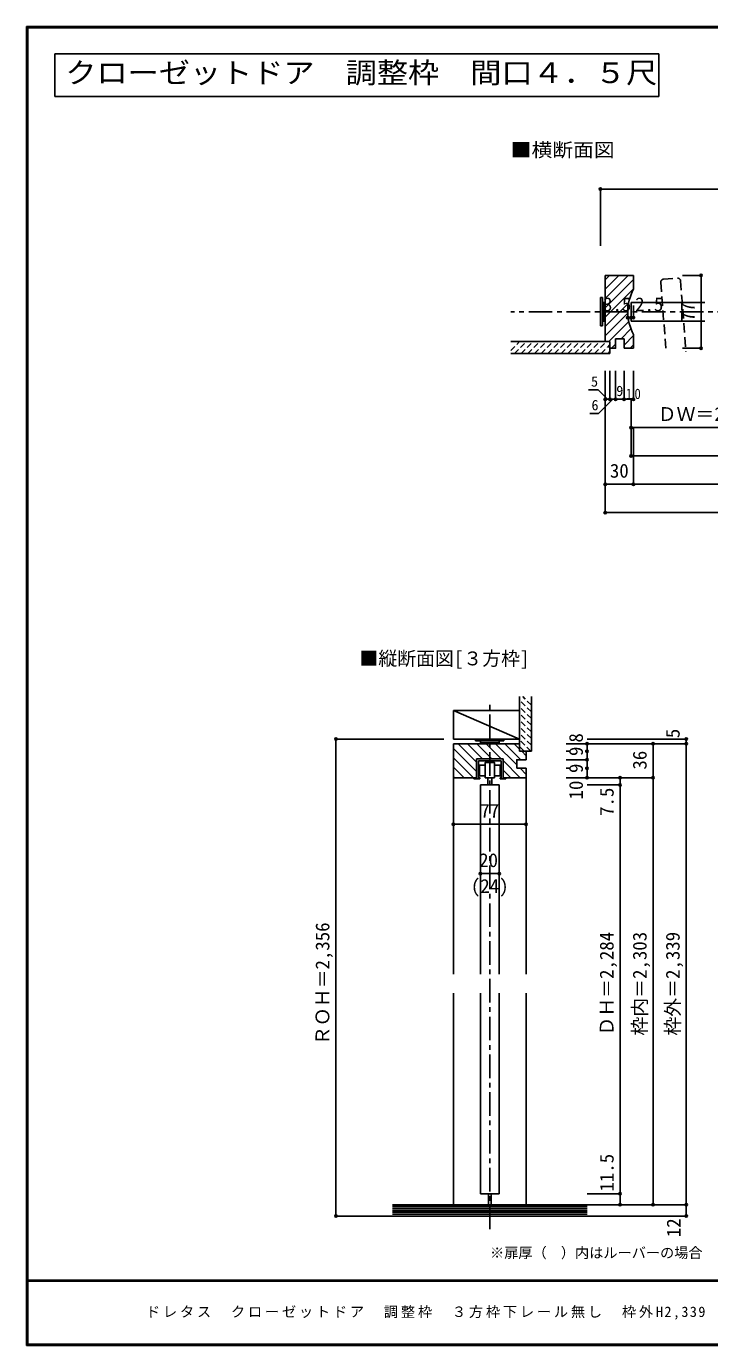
# Model space of a CAD drawing. Units: millimetres, scale not verified. Extents: x -973 to 977, y -701 to 696.
# Drawn here: x -973 to -250, y -701 to 696 of the extents above; entities that cross this region are included whole.
import ezdxf
from ezdxf.enums import TextEntityAlignment as Align

# ---------------------------------------------------------------- set-up
doc = ezdxf.new("R2010")
doc.units = ezdxf.units.MM
doc.header["$LTSCALE"] = 5
doc.header["$PDMODE"] = 32
doc.header["$PDSIZE"] = 2.5
for name, pattern in [('CHAIN1', [8, 5, -1, 1, -1]), ('DASHED1', [1.8, 1.2, -0.6]), ('DASHED2', [3, 2, -1])]:
    doc.linetypes.add(name, pattern=pattern)
for name, color, linetype in [('0-0_補助線', 4, 'Continuous'), ('0-1_通り芯', 4, 'CHAIN1'), ('0-3_仕上げ', 2, 'Continuous'), ('0-4_枠', 3, 'Continuous'), ('0-6_扉', 6, 'Continuous'), ('0-7_金物', 7, 'Continuous'), ('0-A_文字', 7, 'Continuous'), ('0-B_寸法', 7, 'Continuous'), ('0-C_ハッチ', 4, 'DASHED1'), ('F-1_枠', 6, 'Continuous'), ('F-A_文字', 7, 'Continuous')]:
    doc.layers.add(name, color=color, linetype=linetype)
doc.styles.add('ＭＳ ゴシック', font='')
doc.styles.get('ＭＳ ゴシック').set_extended_font_data('MS Gothic')

msp = doc.modelspace()

# ---------------------------------------------------------------- linework, layer by layer
at = {"layer": '0-0_補助線'}
for p, q in [((-336.347, 387.393), (-336.347, 400.948)), ((-332.847, 387.393), (-332.847, 400.448)), ((-330.347, 387.393), (-330.347, 400.448)), ((-332.847, 387.393), (-336.347, 387.393)), ((-330.347, 387.393), (-332.847, 387.393))]:
    msp.add_line(p, q, dxfattribs=at)
at = {"layer": '0-0_補助線', "color": 7}
for p in [(-336.347, 387.393), (-332.847, 387.393), (-330.347, 387.393)]:
    msp.add_point(p, dxfattribs=at)
at = {"layer": '0-1_通り芯'}
for p, q in [((463.653, 393.658), (-460.347, 393.658)), ((-482.549, -577.61), (-482.549, -18.638))]:
    msp.add_line(p, q, dxfattribs=at)
at = {"layer": '0-3_仕上げ'}
for p, q in [((-460.347, 362.158), (-355.347, 362.158)), ((-460.347, 349.658), (-355.347, 349.658)), ((-355.347, 362.158), (-355.347, 349.658)), ((-451.049, -71.638), (-451.049, -13.638)), ((-438.549, -71.638), (-438.549, -13.638)), ((-438.549, -71.638), (-451.049, -71.638)), ((-585.549, -551.639), (-379.549, -551.639)), ((-379.549, -563.639), (-585.549, -563.639))]:
    msp.add_line(p, q, dxfattribs=at)
at = {"layer": '0-3_仕上げ', "color": 4}
for p, q in [((-521.049, -28.614), (-451.049, -28.614)), ((-521.049, -28.614), (-451.049, -58.614)), ((-521.049, -58.614), (-521.049, -28.614))]:
    msp.add_line(p, q, dxfattribs=at)
at = {"layer": '0-3_仕上げ', "color": 7}
for p, q in [((-379.549, -553.638), (-585.549, -553.638)), ((-379.549, -555.638), (-585.549, -555.638)), ((-379.549, -557.638), (-585.549, -557.638)), ((-379.549, -559.638), (-585.549, -559.638)), ((-379.549, -561.639), (-585.549, -561.639))]:
    msp.add_line(p, q, dxfattribs=at)
at = {"layer": '0-3_仕上げ', "color": 4}
msp.add_lwpolyline([(-451.049, -28.614), (-451.049, -58.614), (-521.049, -58.614)], dxfattribs=at)
at = {"layer": '0-4_枠'}
for p, q in [((-360.347, 432.158), (-330.347, 432.158)), ((-360.347, 362.158), (-360.347, 432.158)), ((-330.347, 417.658), (-330.347, 432.158)), ((-349.347, 365.158), (-340.347, 365.158)), ((-340.347, 355.158), (-340.347, 365.158)), ((-330.347, 355.158), (-330.347, 369.658)), ((-360.347, 362.158), (-355.347, 362.158)), ((-355.347, 355.158), (-355.347, 362.158)), ((-340.347, 355.158), (-337.778, 355.158)), ((-337.778, 355.158), (-330.347, 355.158)), ((-521.049, -63.638), (-451.049, -63.638)), ((-521.049, -63.638), (-521.049, -307.638)), ((-451.049, -63.638), (-451.049, -71.638)), ((-444.049, -71.638), (-451.049, -71.638)), ((-444.049, -71.638), (-444.049, -80.638)), ((-444.049, -89.638), (-454.049, -89.638)), ((-444.049, -307.638), (-444.049, -89.638)), ((-521.049, -99.638), (-496.549, -99.638)), ((-444.049, -99.638), (-468.549, -99.638)), ((-521.049, -327.638), (-521.049, -551.639)), ((-444.049, -551.639), (-444.049, -327.638))]:
    msp.add_line(p, q, dxfattribs=at)
for points in [[(-355.347, 355.158), (-349.347, 355.158), (-349.347, 365.158)], [(-496.549, -99.638), (-496.549, -79.638), (-468.549, -79.638), (-468.549, -99.638)], [(-444.049, -80.638), (-454.049, -80.638), (-454.049, -89.638)]]:
    msp.add_lwpolyline(points, dxfattribs=at)
msp.add_arc((-285.347, 393.658), 51, 151.92751, 208.07249, dxfattribs=at)
at = {"layer": '0-6_扉', "color": 2, "linetype": 'DASHED2'}
for p, q in [((-301.448, 424.921), (-295.842, 351.158)), ((-298.684, 428.14), (-283.727, 429.277)), ((-280.508, 426.513), (-274.781, 351.158))]:
    msp.add_line(p, q, dxfattribs=at)
at = {"layer": '0-6_扉'}
for p, q in [((-332.847, 403.658), (-254.722, 403.658)), ((-332.847, 403.658), (-332.847, 383.658)), ((-332.847, 383.658), (-254.722, 383.658)), ((-492.549, -107.138), (-492.549, -307.638)), ((-492.549, -107.138), (-472.549, -107.138)), ((-472.549, -107.138), (-472.549, -307.638)), ((-492.549, -327.638), (-492.549, -540.139)), ((-472.549, -327.638), (-472.549, -540.139)), ((-492.549, -540.139), (-472.549, -540.139))]:
    msp.add_line(p, q, dxfattribs=at)
at = {"layer": '0-6_扉', "color": 2, "linetype": 'DASHED2'}
for centre, start, end in [((-298.457, 425.149), 94.34602, 184.34602), ((-283.5, 426.285), 4.34602, 94.34602)]:
    msp.add_arc(centre, 3, start, end, dxfattribs=at)
at = {"layer": '0-7_金物'}
for p, q in [((-365.347, 378.658), (-365.347, 408.658)), ((-365.347, 408.658), (-363.347, 408.658)), ((-363.347, 378.658), (-363.347, 408.658)), ((-363.347, 403.657), (-361.347, 403.657)), ((-361.347, 383.658), (-361.347, 403.657)), ((-361.347, 402.658), (-360.347, 402.658)), ((-365.347, 378.658), (-363.347, 378.658)), ((-363.347, 383.658), (-361.347, 383.658)), ((-361.347, 384.658), (-360.347, 384.658)), ((-497.549, -58.614), (-497.549, -60.614)), ((-467.549, -58.614), (-497.549, -58.614)), ((-467.549, -60.614), (-497.549, -60.614)), ((-492.549, -60.614), (-492.549, -62.614)), ((-472.549, -62.614), (-492.549, -62.614)), ((-491.549, -63.638), (-491.549, -62.614)), ((-473.549, -62.614), (-473.549, -63.638)), ((-472.549, -60.614), (-472.549, -62.614)), ((-467.549, -58.614), (-467.549, -60.614)), ((-494.549, -81.638), (-470.549, -81.638)), ((-494.549, -99.638), (-494.549, -81.638)), ((-470.549, -81.638), (-470.549, -99.638)), ((-487.549, -97.436), (-493.579, -97.436)), ((-477.548, -86.436), (-471.579, -86.436)), ((-471.579, -97.436), (-477.548, -97.436)), ((-471.579, -86.436), (-471.579, -97.436)), ((-496.549, -99.638), (-499.548, -99.638)), ((-499.548, -99.638), (-499.548, -100.638)), ((-493.251, -100.638), (-499.548, -100.638)), ((-477.548, -99.638), (-487.549, -99.638)), ((-484.549, -107.138), (-484.549, -99.638)), ((-480.549, -107.138), (-484.549, -107.138)), ((-480.549, -99.638), (-480.549, -107.138)), ((-471.716, -100.638), (-471.716, -99.638)), ((-470.549, -99.638), (-471.716, -99.638)), ((-471.716, -100.638), (-465.549, -100.638)), ((-468.549, -99.638), (-465.549, -99.638)), ((-465.549, -99.638), (-465.549, -100.638)), ((-484.049, -540.181), (-484.049, -551.639)), ((-481.049, -540.181), (-481.049, -551.639))]:
    msp.add_line(p, q, dxfattribs=at)
for points in [[(-487.549, -99.638), (-487.549, -83.638), (-477.548, -83.638), (-477.548, -99.638)], [(-493.579, -97.436), (-493.579, -86.436), (-487.549, -86.436)], [(-493.251, -100.638), (-493.251, -99.638), (-494.549, -99.638)]]:
    msp.add_lwpolyline(points, dxfattribs=at)
at = {"layer": '0-A_文字', "color": 3}
for p, q in [((-943.333, 621.667), (-943.333, 666.667)), ((-943.333, 666.667), (-303.571, 666.667)), ((-303.571, 621.667), (-303.571, 666.667)), ((-943.333, 621.667), (-303.571, 621.667))]:
    msp.add_line(p, q, dxfattribs=at)
at = {"layer": '0-B_寸法', "color": 4}
for p, q in [((-365.347, 523.658), (-365.347, 463.658)), ((-365.347, 523.658), (368.653, 523.658)), ((-258.813, 432.158), (-278.609, 432.158)), ((-360.347, 301.157), (-360.347, 331.157)), ((-355.347, 301.157), (-355.347, 331.157)), ((-349.347, 301.157), (-349.347, 331.157)), ((-340.347, 301.157), (-340.347, 331.157)), ((-330.347, 301.157), (-330.347, 331.157)), ((-377.922, 311.157), (-367.847, 311.157)), ((-357.847, 301.157), (-367.847, 311.157)), ((-352.347, 301.157), (-367.347, 286.157)), ((-360.347, 211.157), (-360.347, 301.157)), ((-360.347, 301.157), (-330.347, 301.157)), ((-332.847, 241.157), (-332.847, 301.157)), ((-376.555, 286.157), (-367.347, 286.157)), ((-332.847, 271.157), (-166.597, 271.157)), ((-330.347, 211.157), (-330.347, 271.157)), ((-332.847, 241.157), (0.653, 241.157)), ((-360.347, 181.157), (-360.347, 211.157)), ((-360.347, 211.157), (-330.347, 211.157)), ((-330.347, 211.157), (333.653, 211.157)), ((-360.347, 181.157), (363.653, 181.157)), ((-645.549, -58.638), (-531.049, -58.638)), ((-645.549, -58.638), (-645.549, -563.638)), ((-401.549, -63.638), (-274.549, -63.638)), ((-274.549, -58.638), (-379.549, -58.638)), ((-379.549, -63.638), (-379.549, -99.638)), ((-309.549, -551.638), (-309.549, -63.638)), ((-274.549, -563.638), (-274.549, -58.638)), ((-398.131, -71.638), (-401.549, -71.638)), ((-379.549, -80.638), (-401.549, -80.638)), ((-379.549, -71.638), (-381.637, -71.638)), ((-398.131, -89.638), (-401.549, -89.638)), ((-379.549, -89.638), (-381.637, -89.638)), ((-401.549, -99.638), (-344.549, -99.638)), ((-379.549, -107.138), (-344.549, -107.138)), ((-344.549, -99.638), (-309.549, -99.638)), ((-344.549, -551.638), (-344.549, -99.638)), ((-521.049, -148.885), (-521.049, -123.267)), ((-444.049, -148.885), (-444.049, -123.267)), ((-444.049, -148.885), (-521.049, -148.885)), ((-492.549, -187.077), (-492.549, -201.117)), ((-472.549, -187.077), (-472.549, -201.117)), ((-492.549, -201.117), (-472.549, -201.117)), ((-379.549, -540.139), (-344.549, -540.139)), ((-379.549, -551.638), (-274.549, -551.638)), ((-645.549, -563.638), (-585.549, -563.638)), ((-379.549, -563.638), (-274.549, -563.638))]:
    msp.add_line(p, q, dxfattribs=at)
msp.add_lwpolyline([(-258.813, 432.158), (-258.813, 355.158), (-278.609, 355.158)], dxfattribs=at)
at = {"layer": '0-B_寸法'}
for p in [(-365.347, 523.658), (-258.813, 432.158), (-258.813, 355.158), (-360.347, 301.157), (-355.347, 301.157), (-349.347, 301.157), (-340.347, 301.157), (-330.347, 301.157), (-332.847, 271.157), (-332.847, 241.157), (-360.347, 211.157), (-330.347, 211.157), (-360.347, 181.157), (-645.549, -58.638), (-379.549, -63.638), (-309.549, -63.638), (-274.549, -58.638), (-274.549, -63.638), (-379.549, -71.638), (-379.549, -80.638), (-379.549, -89.638), (-379.549, -99.638), (-344.549, -99.638), (-344.549, -107.138), (-309.549, -99.638), (-521.049, -148.885), (-444.049, -148.885), (-492.549, -201.117), (-472.549, -201.117), (-344.549, -540.139), (-344.549, -551.638), (-309.549, -551.638), (-274.549, -551.638), (-645.549, -563.638), (-274.549, -563.638)]:
    msp.add_point(p, dxfattribs=at)
at = {"layer": '0-C_ハッチ', "linetype": 'Continuous'}
for p, q in [((-360.347, 417.676), (-345.866, 432.158)), ((-360.347, 407.777), (-335.966, 432.158)), ((-360.347, 427.576), (-355.765, 432.158)), ((-360.347, 397.877), (-330.347, 427.877)), ((-360.347, 387.978), (-330.347, 417.978)), ((-360.347, 378.078), (-335.497, 402.928)), ((-360.347, 368.179), (-336.326, 392.2)), ((-356.469, 362.158), (-335.291, 383.335)), ((-343.569, 365.158), (-333.066, 375.661)), ((-340.347, 358.48), (-330.347, 368.48)), ((-353.569, 355.158), (-349.347, 359.38)), ((-333.77, 355.158), (-330.347, 358.581)), ((-496.549, -93.135), (-521.049, -68.635)), ((-496.549, -83.235), (-516.146, -63.638)), ((-490.246, -79.638), (-506.246, -63.638)), ((-480.347, -79.638), (-496.347, -63.638)), ((-470.447, -79.638), (-486.447, -63.638)), ((-454.049, -86.137), (-476.548, -63.638)), ((-449.648, -80.638), (-466.648, -63.638)), ((-451.049, -69.338), (-456.749, -63.638)), ((-499.945, -99.638), (-521.049, -78.534)), ((-450.447, -99.638), (-468.549, -81.537)), ((-444.049, -76.338), (-448.749, -71.638)), ((-509.844, -99.638), (-521.049, -88.434)), ((-460.347, -99.638), (-468.549, -91.436)), ((-444.049, -96.137), (-450.548, -89.638)), ((-519.744, -99.638), (-521.049, -98.333))]:
    msp.add_line(p, q, dxfattribs=at)
at = {"layer": '0-C_ハッチ'}
for p, q in [((-460.347, 352.727), (-450.916, 362.158)), ((-456.345, 349.658), (-443.845, 362.158)), ((-449.274, 349.658), (-436.774, 362.158)), ((-442.203, 349.658), (-429.703, 362.158)), ((-435.132, 349.658), (-422.632, 362.158)), ((-428.061, 349.658), (-415.561, 362.158)), ((-420.99, 349.658), (-408.49, 362.158)), ((-413.919, 349.658), (-401.419, 362.158)), ((-406.848, 349.658), (-394.348, 362.158)), ((-399.777, 349.658), (-387.277, 362.158)), ((-392.706, 349.658), (-380.206, 362.158)), ((-385.634, 349.658), (-373.134, 362.158)), ((-378.563, 349.658), (-366.063, 362.158)), ((-371.492, 349.658), (-358.992, 362.158)), ((-364.421, 349.658), (-355.347, 358.732)), ((-357.35, 349.658), (-355.347, 351.661)), ((-438.549, -22.699), (-447.609, -13.638)), ((-438.549, -29.77), (-451.049, -17.27)), ((-438.549, -36.841), (-451.049, -24.341)), ((-438.549, -43.912), (-451.049, -31.412)), ((-438.549, -50.983), (-451.049, -38.483)), ((-438.549, -58.054), (-451.049, -45.554)), ((-438.549, -65.125), (-451.049, -52.625)), ((-439.107, -71.638), (-451.049, -59.696)), ((-446.178, -71.638), (-451.049, -66.767))]:
    msp.add_line(p, q, dxfattribs=at)
at = {"layer": 'F-1_枠'}
for p, q in [((-973.347, 695.833), (-973.347, -700.833)), ((-973.347, 695.833), (976.653, 695.833)), ((-973.347, 695), (976.653, 695)), ((-973.347, 694.167), (976.653, 694.167)), ((-972.514, 695.833), (-972.514, -700.833)), ((-971.68, 695.833), (-971.68, -700.833)), ((976.653, -631.667), (-973.347, -631.667)), ((976.653, -632.5), (-973.347, -632.5)), ((976.653, -699.167), (-973.347, -699.167)), ((976.653, -700), (-973.347, -700)), ((976.653, -700.833), (-973.347, -700.833))]:
    msp.add_line(p, q, dxfattribs=at)

# ---------------------------------------------------------------- texts
at = {"layer": '0-0_補助線', "color": 7, "style": 'ＭＳ ゴシック'}
for s, p in [('3.5', (-362.581, 389.893)), ('2.5', (-328.616, 389.893))]:
    msp.add_text(s, height=14.66, dxfattribs=at).set_placement(p, align=Align.BOTTOM_LEFT)
at = {"layer": '0-A_文字', "color": 3, "style": 'ＭＳ ゴシック', "width": 1.1}
msp.add_text('クローゼットドア\u3000調整枠\u3000間口４．５尺', height=21.99, dxfattribs=at).set_placement((-932.083, 629.167), align=Align.BOTTOM_LEFT)
at = {"layer": '0-A_文字', "style": 'ＭＳ ゴシック', "width": 1.1}
msp.add_text('■横断面図', height=14.66, dxfattribs=at).set_placement((-460.347, 553.344), align=Align.BOTTOM_LEFT)
at = {"layer": '0-A_文字', "style": 'ＭＳ ゴシック'}
for s, height, p in [('■縦断面図[３方枠]', 14.66, (-620.549, 14.925)), ('(24)', 14.66, (-502.549, -225.987)), ('※扉厚（\u3000）内はルーバーの場合', 11, (-482.277, -611.338))]:
    msp.add_text(s, height=height, dxfattribs=at).set_placement(p, align=Align.BOTTOM_LEFT)
at = {"layer": '0-B_寸法', "style": 'ＭＳ ゴシック'}
for s, p in [('77', (-261.313, 383.658)), ('8', (-379.549, -62.379)), ('5', (-277.049, -57.711)), ('9', (-379.549, -76.638)), ('36', (-312.049, -91.013)), ('9', (-379.549, -94.638)), ('10', (-379.549, -122.582)), ('7.5', (-346.954, -140.018)), ('ＲＯＨ＝2,356', (-648.049, -382.638)), ('ＤＨ＝2,284', (-347.049, -372.638)), ('枠内＝2,303', (-312.049, -372.638)), ('枠外＝2,339', (-277.049, -372.638)), ('11.5', (-346.96, -537.696)), ('12', (-276.14, -585.996))]:
    msp.add_text(s, height=14.66, rotation=90, dxfattribs=at).set_placement(p, align=Align.BOTTOM_LEFT)
for s, height, p in [('5', 11, (-375.347, 311.157)), ('9', 11, (-348.597, 301.157)), ('6', 11, (-374.847, 286.157)), ('ＤＷ＝282.5', 14.66, (-304.722, 273.657)), ('30', 14.66, (-355.347, 213.657)), ('77', 14.66, (-492.549, -146.385)), ('20', 14.66, (-493.799, -198.617))]:
    msp.add_text(s, height=height, dxfattribs=at).set_placement(p, align=Align.BOTTOM_LEFT)
at = {"layer": '0-B_寸法', "insert": (-338.472, 301.157), "char_height": 11, "attachment_point": 7, "style": 'ＭＳ ゴシック'}
msp.add_mtext('\\T1.36;\\W0.9;10', dxfattribs=at)
at = {"layer": 'F-A_文字', "insert": (-846.68, -673.333), "char_height": 11, "attachment_point": 7, "style": 'ＭＳ ゴシック'}
msp.add_mtext('\\T1.2;ドレタス\u3000クローゼットドア\\~\\~調整枠\u3000３方枠下レール無し\u3000枠外H2,339\u3000枠外W1,189', dxfattribs=at)

doc.saveas('drawing.dxf')
